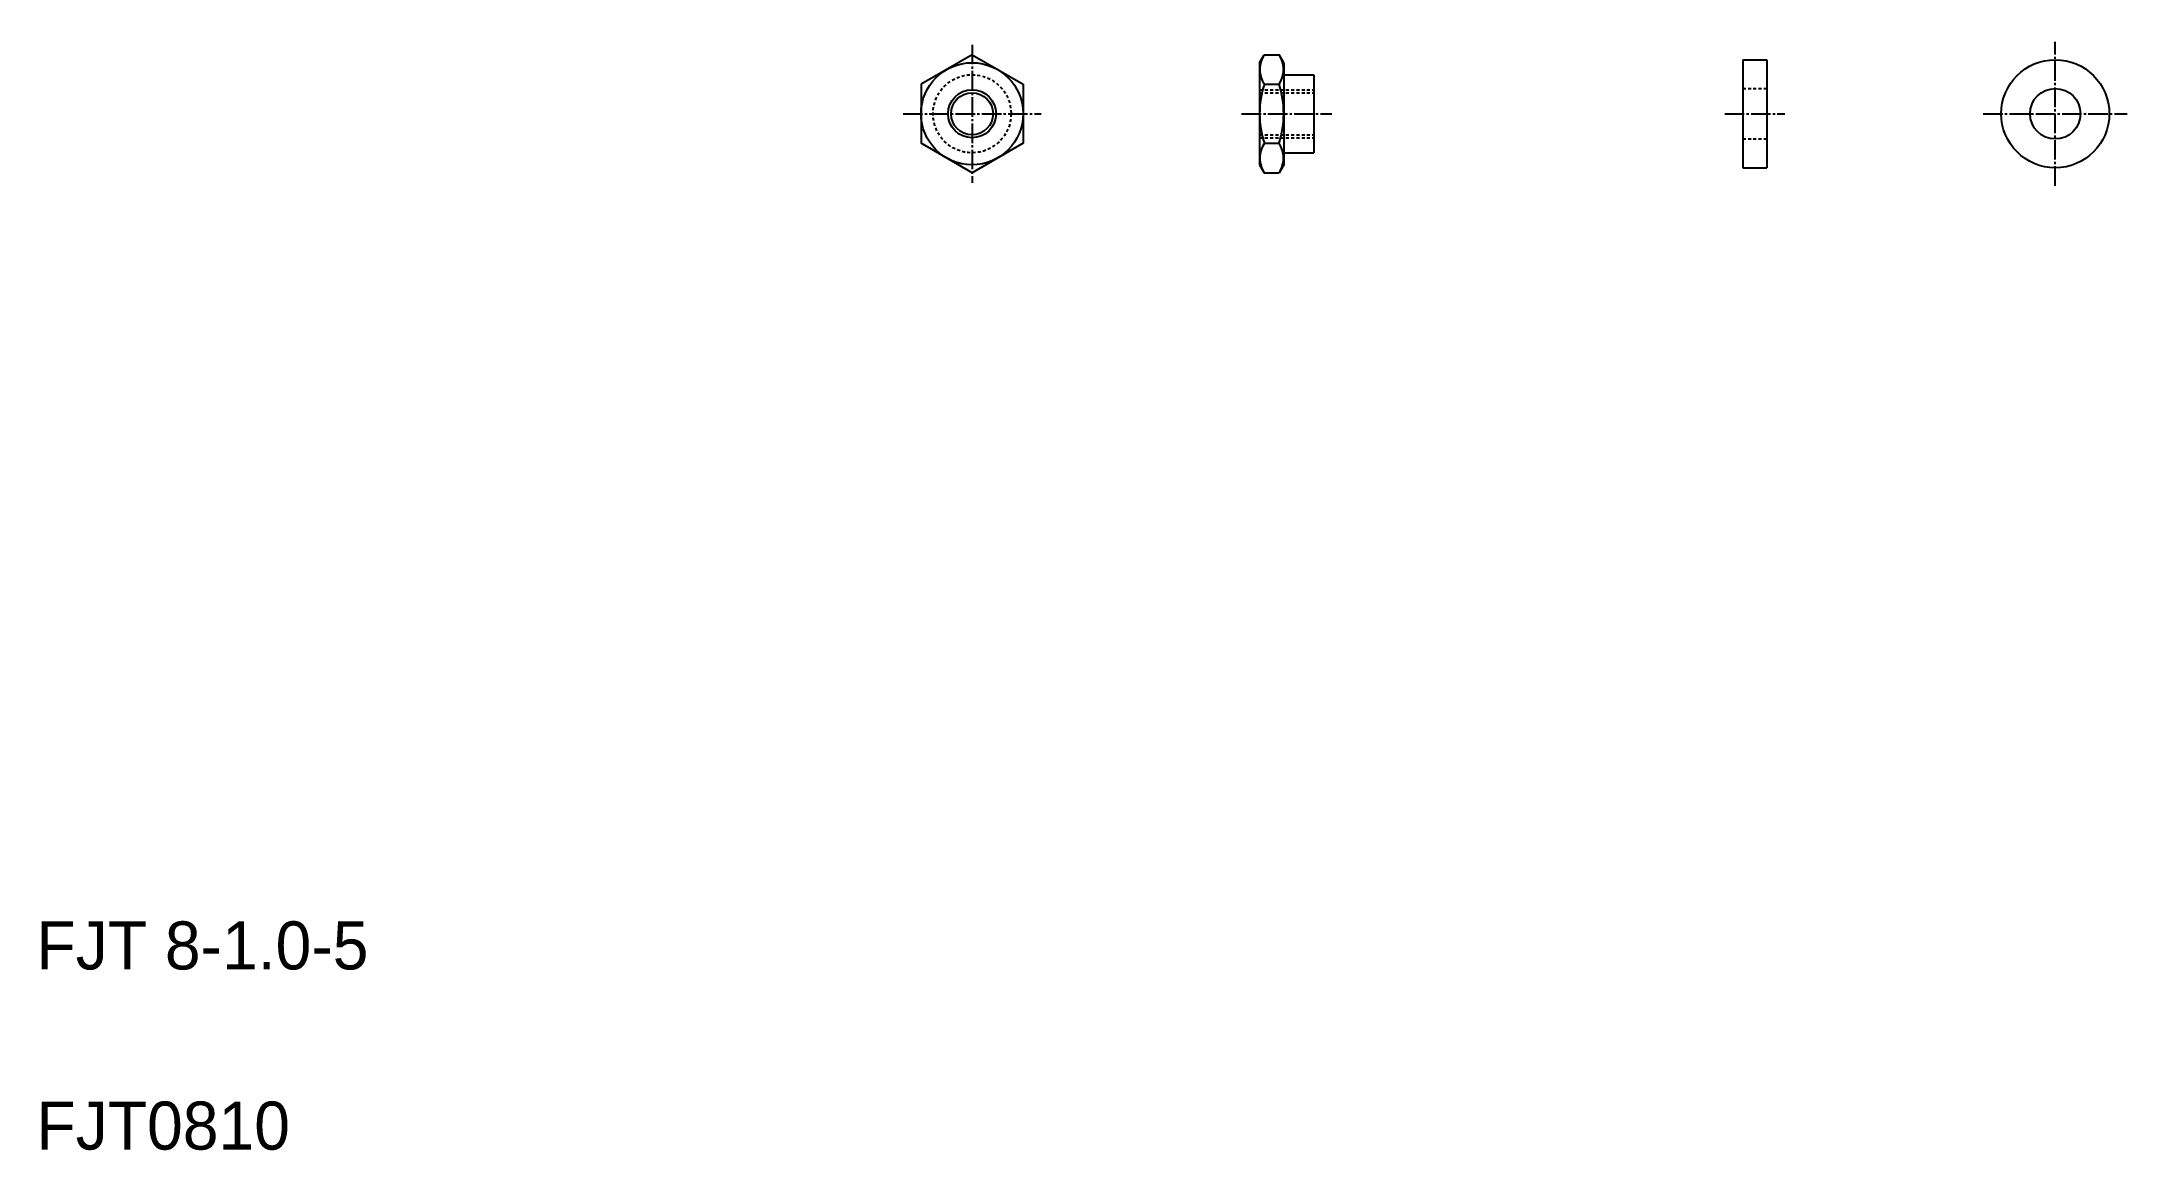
# Model space of a CAD drawing. Extents: x 21 to 368, y 20 to 204.
import ezdxf

# ---------------------------------------------------------------- set-up
doc = ezdxf.new("R2010")
doc.units = 0
doc.header["$LTSCALE"] = 0.25
doc.linetypes.add('CENTER', pattern=[17.5, 13, -1.5, 1.5, -1.5])
doc.linetypes.add('DASHED', pattern=[3.5, 2, -1.5])
doc.layers.get('0').update_dxf_attribs({"linetype": 'CONTINUOUS'})
doc.layers.add('CENTER', color=1, linetype='CENTER')

msp = doc.modelspace()

# ---------------------------------------------------------------- linework, layer by layer
for p, q in [((175.8, 202.31), (167.3, 197.41)), ((175.8, 202.31), (184.3, 197.41)), ((223.69, 201), (224.44, 202.31)), ((224.44, 202.31), (226.93, 202.31)), ((227.69, 201), (226.93, 202.31)), ((304.14, 201.5), (304.14, 183.5)), ((304.14, 201.5), (308.14, 201.5)), ((308.14, 201.5), (308.14, 183.5)), ((171.55, 199.86), (171.55, 199.86)), ((173.67, 201.09), (173.67, 201.09)), ((223.69, 201), (223.69, 184)), ((227.69, 201), (227.69, 184)), ((227.69, 199), (232.69, 199)), ((232.69, 199), (232.69, 186)), ((167.3, 197.41), (167.3, 187.59)), ((184.3, 197.41), (184.3, 187.59)), ((224.47, 197.41), (226.91, 197.41)), ((175.8, 182.69), (167.3, 187.59)), ((184.3, 187.59), (175.8, 182.69)), ((224.47, 187.59), (226.91, 187.59)), ((227.69, 186), (232.69, 186)), ((223.69, 184), (224.44, 182.69)), ((224.44, 182.69), (226.93, 182.69)), ((227.69, 184), (226.93, 182.69)), ((304.14, 183.5), (308.14, 183.5))]:
    msp.add_line(p, q)
at = {"color": 3, "linetype": 'DASHED'}
for p, q in [((223.69, 196.5), (232.69, 196.5)), ((223.69, 196), (232.69, 196)), ((304.14, 196.7), (308.14, 196.7)), ((223.69, 189), (232.69, 189)), ((223.69, 188.5), (232.69, 188.5)), ((304.14, 188.3), (308.14, 188.3))]:
    msp.add_line(p, q, dxfattribs=at)
for centre, radius in [((356.17, 192.5), 9), ((175.8, 192.5), 8.5), ((175.8, 192.5), 3.5), ((356.17, 192.5), 4.2)]:
    msp.add_circle(centre, radius)
msp.add_circle((175.8, 192.5), 6.5, dxfattribs=at)
at = {"color": 3}
msp.add_circle((175.8, 192.5), 4, dxfattribs=at)
for centre, radius, start, end in [((227.94, 199.86), 4.25, 150, 215.2644), ((223.44, 199.86), 4.25, 324.7356, 30), ((239.52, 192.5), 15.83, 161.9403, 198.0597), ((211.86, 192.5), 15.83, 341.9403, 18.0597), ((227.94, 185.14), 4.25, 144.7356, 210), ((223.44, 185.14), 4.25, 330, 35.2644)]:
    msp.add_arc(centre, radius, start, end)
at = {"layer": 'CENTER', "color": 1, "linetype": 'CENTER'}
for p, q in [((175.8, 204), (175.8, 181)), ((356.17, 180.5), (356.17, 204.5)), ((164.3, 192.5), (187.3, 192.5)), ((220.69, 192.5), (235.69, 192.5)), ((301.14, 192.5), (311.14, 192.5)), ((344.17, 192.5), (368.17, 192.5))]:
    msp.add_line(p, q, dxfattribs=at)

# ---------------------------------------------------------------- texts
for s, p in [('FJT 8-1.0-5', (20, 50)), ('FJT0810', (20, 20))]:
    msp.add_text(s, height=8).set_placement(p)

doc.saveas('drawing.dxf')
